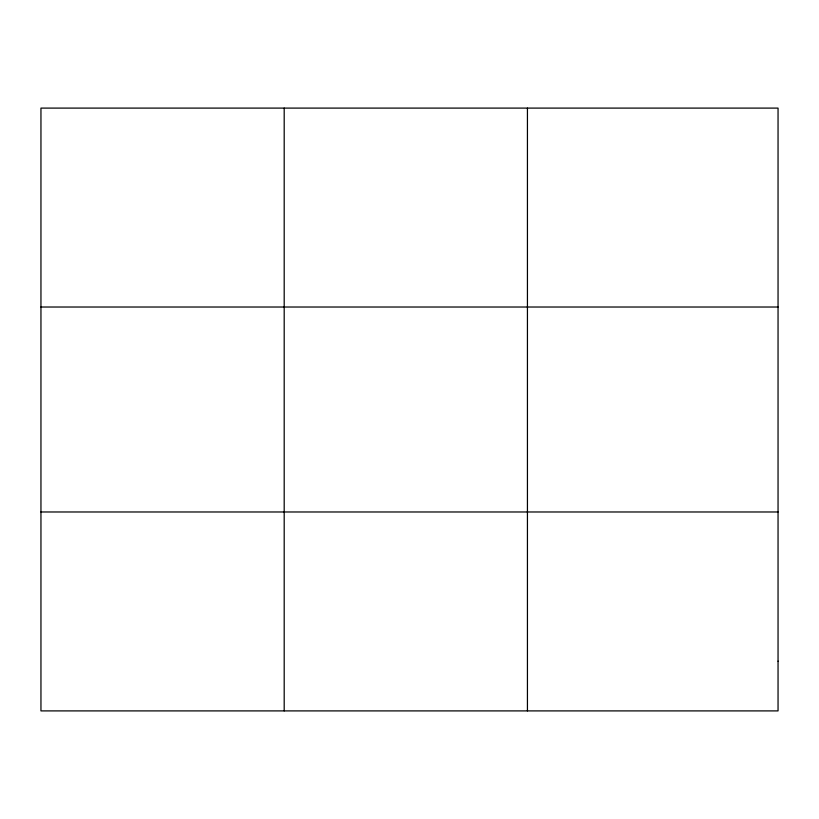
<?xml version="1.0" encoding="UTF-8"?>
<svg xmlns="http://www.w3.org/2000/svg" width="819" height="819" viewBox="0 0 819 819"><rect width="100%" height="100%" fill="white"/><g stroke="black" fill="none" stroke-linecap="round" stroke-linejoin="round"><path stroke-width="1.23" d="M284.193 710.902L284.193 108.098M527.436 710.902L527.436 108.098M40.95 307.023L778.05 307.023M40.95 511.977L778.05 511.977M778.05 661.168L778.05 710.902L40.95 710.902L40.95 108.098L778.05 108.098L778.05 661.168"/></g></svg>
